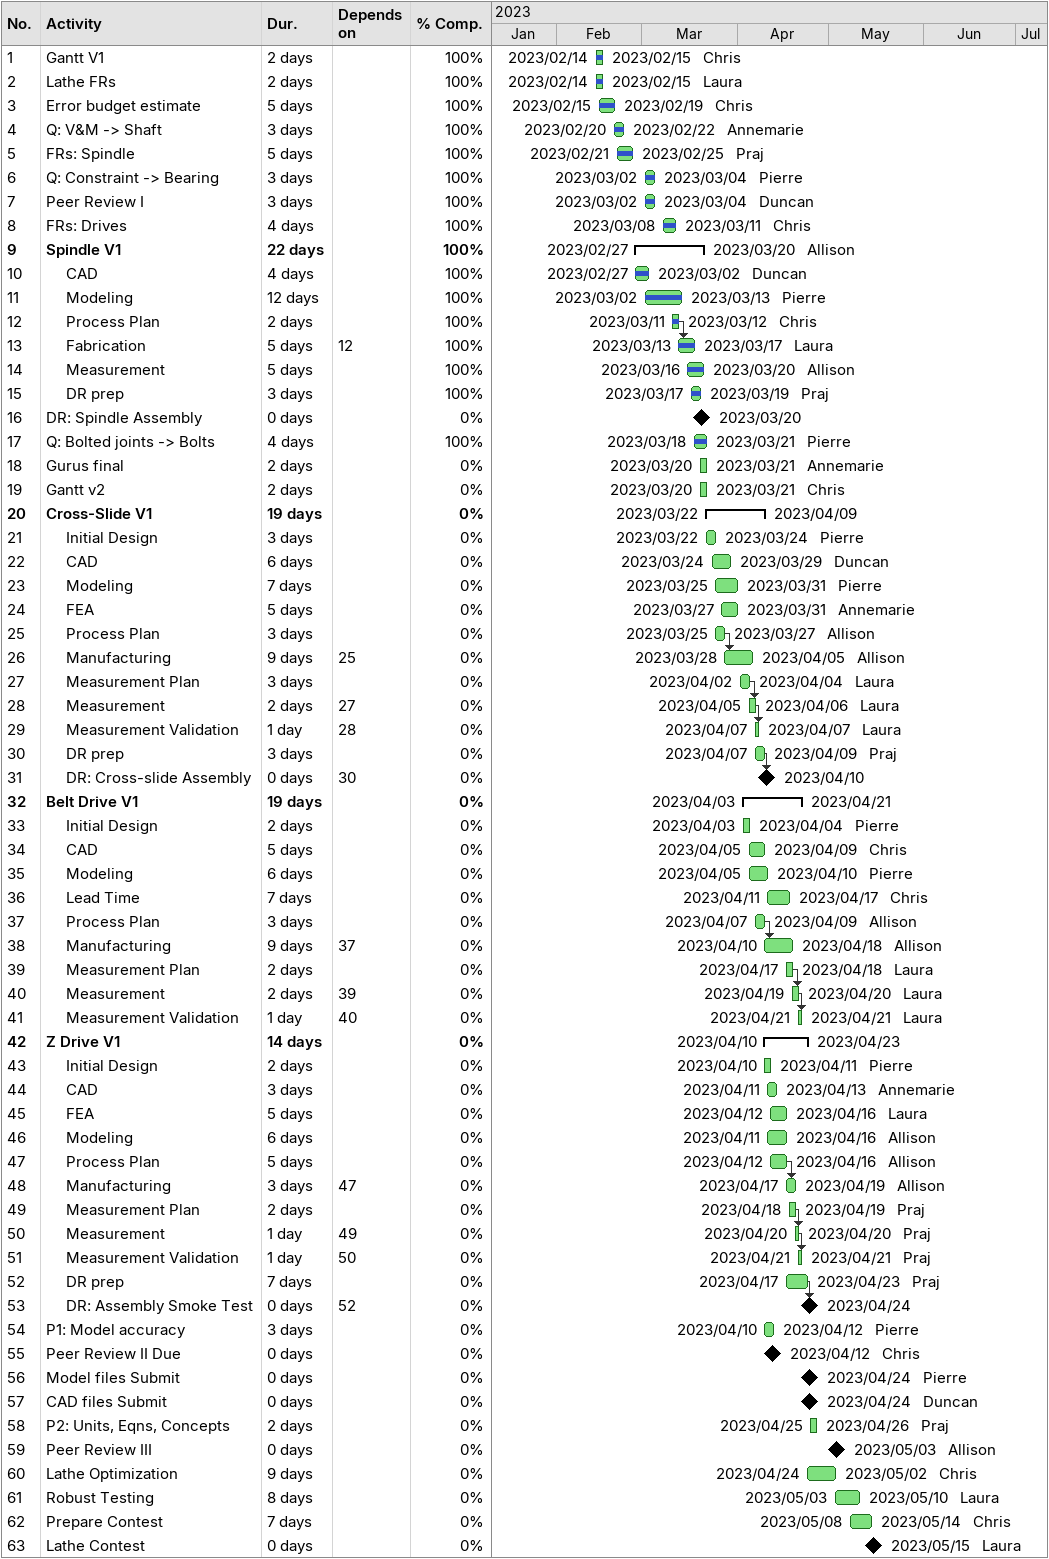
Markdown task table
| ID | Level | Task | Duration | Start | Finish | Predecessors | Resources | % complete |
|---|---|---|---|---|---|---|---|---|
| 1 | 1 | Gantt V1 | 2d | 2023-02-14 | 2023-02-15 |  | Chris | 100 |
| 2 | 1 | Lathe FRs | 2d | 2023-02-14 | 2023-02-15 |  | Laura | 100 |
| 3 | 1 | Error budget estimate | 5d | 2023-02-15 | 2023-02-19 |  | Chris | 100 |
| 4 | 1 | Q: V&M -> Shaft | 3d | 2023-02-20 | 2023-02-22 |  | Annemarie | 100 |
| 5 | 1 | FRs: Spindle | 5d | 2023-02-21 | 2023-02-25 |  | Praj | 100 |
| 6 | 1 | Q: Constraint -> Bearing | 3d | 2023-03-02 | 2023-03-04 |  | Pierre | 100 |
| 7 | 1 | Peer Review I | 3d | 2023-03-02 | 2023-03-04 |  | Duncan | 100 |
| 8 | 1 | FRs: Drives | 4d | 2023-03-08 | 2023-03-11 |  | Chris | 100 |
| 9 | 1 | **Spindle V1** | 22d | 2023-02-27 | 2023-03-20 |  | Allison | 100 |
| 10 | 2 | CAD | 4d | 2023-02-27 | 2023-03-02 |  | Duncan | 100 |
| 11 | 2 | Modeling | 12d | 2023-03-02 | 2023-03-13 |  | Pierre | 100 |
| 12 | 2 | Process Plan | 2d | 2023-03-11 | 2023-03-12 |  | Chris | 100 |
| 13 | 2 | Fabrication | 5d | 2023-03-13 | 2023-03-17 | 12 | Laura | 100 |
| 14 | 2 | Measurement | 5d | 2023-03-16 | 2023-03-20 |  | Allison | 100 |
| 15 | 2 | DR prep | 3d | 2023-03-17 | 2023-03-19 |  | Praj | 100 |
| 16 | 1 | DR: Spindle Assembly | 0d | 2023-03-20 | 2023-03-20 |  |  | 0 |
| 17 | 1 | Q: Bolted joints -> Bolts | 4d | 2023-03-18 | 2023-03-21 |  | Pierre | 100 |
| 18 | 1 | Gurus final | 2d | 2023-03-20 | 2023-03-21 |  | Annemarie | 0 |
| 19 | 1 | Gantt v2 | 2d | 2023-03-20 | 2023-03-21 |  | Chris | 0 |
| 20 | 1 | **Cross-Slide V1** | 19d | 2023-03-22 | 2023-04-09 |  |  | 0 |
| 21 | 2 | Initial Design | 3d | 2023-03-22 | 2023-03-24 |  | Pierre | 0 |
| 22 | 2 | CAD | 6d | 2023-03-24 | 2023-03-29 |  | Duncan | 0 |
| 23 | 2 | Modeling | 7d | 2023-03-25 | 2023-03-31 |  | Pierre | 0 |
| 24 | 2 | FEA | 5d | 2023-03-27 | 2023-03-31 |  | Annemarie | 0 |
| 25 | 2 | Process Plan | 3d | 2023-03-25 | 2023-03-27 |  | Allison | 0 |
| 26 | 2 | Manufacturing | 9d | 2023-03-28 | 2023-04-05 | 25 | Allison | 0 |
| 27 | 2 | Measurement Plan | 3d | 2023-04-02 | 2023-04-04 |  | Laura | 0 |
| 28 | 2 | Measurement | 2d | 2023-04-05 | 2023-04-06 | 27 | Laura | 0 |
| 29 | 2 | Measurement Validation | 1d | 2023-04-07 | 2023-04-07 | 28 | Laura | 0 |
| 30 | 2 | DR prep | 3d | 2023-04-07 | 2023-04-09 |  | Praj | 0 |
| 31 | 2 | DR: Cross-slide Assembly | 0d | 2023-04-10 | 2023-04-10 | 30 |  | 0 |
| 32 | 1 | **Belt Drive V1** | 19d | 2023-04-03 | 2023-04-21 |  |  | 0 |
| 33 | 2 | Initial Design | 2d | 2023-04-03 | 2023-04-04 |  | Pierre | 0 |
| 34 | 2 | CAD | 5d | 2023-04-05 | 2023-04-09 |  | Chris | 0 |
| 35 | 2 | Modeling | 6d | 2023-04-05 | 2023-04-10 |  | Pierre | 0 |
| 36 | 2 | Lead Time | 7d | 2023-04-11 | 2023-04-17 |  | Chris | 0 |
| 37 | 2 | Process Plan | 3d | 2023-04-07 | 2023-04-09 |  | Allison | 0 |
| 38 | 2 | Manufacturing | 9d | 2023-04-10 | 2023-04-18 | 37 | Allison | 0 |
| 39 | 2 | Measurement Plan | 2d | 2023-04-17 | 2023-04-18 |  | Laura | 0 |
| 40 | 2 | Measurement | 2d | 2023-04-19 | 2023-04-20 | 39 | Laura | 0 |
| 41 | 2 | Measurement Validation | 1d | 2023-04-21 | 2023-04-21 | 40 | Laura | 0 |
| 42 | 1 | **Z Drive V1** | 14d | 2023-04-10 | 2023-04-23 |  |  | 0 |
| 43 | 2 | Initial Design | 2d | 2023-04-10 | 2023-04-11 |  | Pierre | 0 |
| 44 | 2 | CAD | 3d | 2023-04-11 | 2023-04-13 |  | Annemarie | 0 |
| 45 | 2 | FEA | 5d | 2023-04-12 | 2023-04-16 |  | Laura | 0 |
| 46 | 2 | Modeling | 6d | 2023-04-11 | 2023-04-16 |  | Allison | 0 |
| 47 | 2 | Process Plan | 5d | 2023-04-12 | 2023-04-16 |  | Allison | 0 |
| 48 | 2 | Manufacturing | 3d | 2023-04-17 | 2023-04-19 | 47 | Allison | 0 |
| 49 | 2 | Measurement Plan | 2d | 2023-04-18 | 2023-04-19 |  | Praj | 0 |
| 50 | 2 | Measurement | 1d | 2023-04-20 | 2023-04-20 | 49 | Praj | 0 |
| 51 | 2 | Measurement Validation | 1d | 2023-04-21 | 2023-04-21 | 50 | Praj | 0 |
| 52 | 2 | DR prep | 7d | 2023-04-17 | 2023-04-23 |  | Praj | 0 |
| 53 | 2 | DR: Assembly Smoke Test | 0d | 2023-04-24 | 2023-04-24 | 52 |  | 0 |
| 54 | 1 | P1: Model accuracy | 3d | 2023-04-10 | 2023-04-12 |  | Pierre | 0 |
| 55 | 1 | Peer Review II Due | 0d | 2023-04-12 | 2023-04-12 |  | Chris | 0 |
| 56 | 1 | Model files Submit | 0d | 2023-04-24 | 2023-04-24 |  | Pierre | 0 |
| 57 | 1 | CAD files Submit | 0d | 2023-04-24 | 2023-04-24 |  | Duncan | 0 |
| 58 | 1 | P2: Units, Eqns, Concepts | 2d | 2023-04-25 | 2023-04-26 |  | Praj | 0 |
| 59 | 1 | Peer Review III | 0d | 2023-05-03 | 2023-05-03 |  | Allison | 0 |
| 60 | 1 | Lathe Optimization | 9d | 2023-04-24 | 2023-05-02 |  | Chris | 0 |
| 61 | 1 | Robust Testing | 8d | 2023-05-03 | 2023-05-10 |  | Laura | 0 |
| 62 | 1 | Prepare Contest | 7d | 2023-05-08 | 2023-05-14 |  | Chris | 0 |
| 63 | 1 | Lathe Contest | 0d | 2023-05-15 | 2023-05-15 |  | Laura | 0 |
